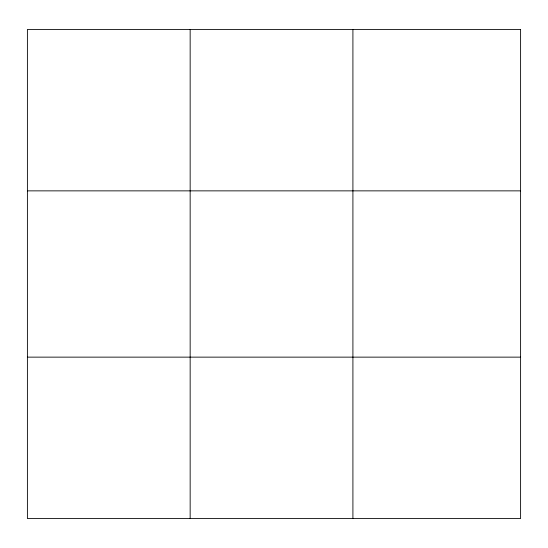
<?xml version="1.0" encoding="UTF-8"?>
<svg xmlns="http://www.w3.org/2000/svg" width="548" height="548" viewBox="0 0 548 548"><rect width="100%" height="100%" fill="white"/><g stroke="black" fill="none" stroke-linecap="round" stroke-linejoin="round"><path stroke-width="0.82" d="M190.156 29.469L190.156 518.531M352.912 29.469L352.912 518.531M27.4 190.862L520.6 190.862M27.4 357.138L520.6 357.138M520.6 29.469L520.6 518.531L27.4 518.531L27.4 29.469L520.6 29.469"/></g></svg>
